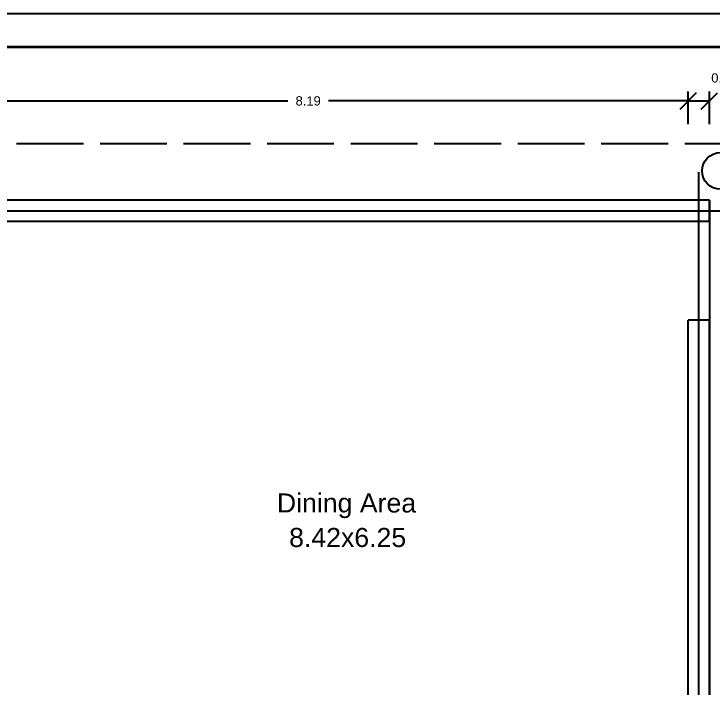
# Model space of a CAD drawing. Header units: metres. Extents: x 428 to 1115, y -4076 to 3914.
# Drawn here: x 723.26 to 730.8, y -365.71 to -358.45 of the extents above; entities that cross this region are included whole.
import ezdxf

# ---------------------------------------------------------------- set-up
doc = ezdxf.new("R2010")
doc.units = ezdxf.units.M
doc.header["$MEASUREMENT"] = 0
doc.header["$PDMODE"] = 2
doc.linetypes.add('ACAD_ISO02W100', pattern=[15, 12, -3])
doc.linetypes.add('CONTINOUS', pattern=[0])
for name, color, linetype in [('Dimension', 7, 'Continuous'), ('Frame', 7, 'Continuous'), ('Roof', 221, 'CONTINOUS'), ('trench', 7, 'Continuous'), ('wall', 150, 'Continuous')]:
    doc.layers.add(name, color=color, linetype=linetype)
doc.styles.add('labor camp', font='arial.ttf')
doc.dimstyles.new('Copy of 1@50', dxfattribs={"dimtxt": 0.1, "dimasz": 0.175, "dimexe": 0.1, "dimexo": 0.0625, "dimgap": 0.09, "dimtad": 0, "dimtih": 1, "dimtoh": 1, "dimzin": 0, "dimdsep": 46, "dimtxsty": 'labor camp', "dimblk": 'OBLIQUE', "dimcen": 0.09, "dimadec": 0, "dimazin": 0, "dimtfac": 1, "dimtofl": 0, "dimtmove": 1, "dimatfit": 3, "dimfxl": 0.25, "dimfxlon": 1, "dimtolj": 1, "dimtzin": 0, "dimarcsym": 0})

# ---------------------------------------------------------------- blocks, each defined once
blk = doc.blocks.new('_Oblique')
at = {"color": 0, "linetype": 'ByBlock', "lineweight": -2}
blk.add_line((-0.5, -0.5), (0.5, 0.5), dxfattribs=at)
blk = doc.blocks.new('*D206')
at = {"layer": 'Defpoints', "color": 0, "transparency": 16777216}
for p in [(730.5292, -359.3846), (722.3389, -360.6825), (730.5292, -361.7488)]:
    blk.add_point(p, dxfattribs=at)
at = {"layer": 'trench', "color": 0, "lineweight": -2, "transparency": 16777216}
for p, q in [((722.3389, -359.6346), (722.3389, -359.2846)), ((730.5292, -359.6346), (730.5292, -359.2846)), ((722.3389, -359.3846), (726.214, -359.3846)), ((730.5292, -359.3846), (726.6541, -359.3846))]:
    blk.add_line(p, q, dxfattribs=at)
at = {"layer": 'trench', "color": 0, "lineweight": -2, "transparency": 16777216, "xscale": 0.175, "yscale": 0.175, "zscale": 0.175, "rotation": 180}
blk.add_blockref('_Oblique', (722.3389, -359.3846), dxfattribs=at)
at = {"layer": 'trench', "color": 0, "lineweight": -2, "transparency": 16777216, "xscale": 0.175, "yscale": 0.175, "zscale": 0.175}
blk.add_blockref('_Oblique', (730.5292, -359.3846), dxfattribs=at)
at = {"layer": 'trench', "color": 0, "transparency": 16777216, "insert": (726.4341, -359.3846), "char_height": 0.1, "attachment_point": 5, "style": 'labor camp'}
blk.add_mtext('\\A1;8.19', dxfattribs=at)
blk = doc.blocks.new('*D207')
at = {"layer": 'Defpoints', "color": 0, "transparency": 16777216}
for p in [(730.7577, -359.3846), (730.7577, -360.4539), (730.5292, -361.7488)]:
    blk.add_point(p, dxfattribs=at)
at = {"layer": 'trench', "color": 0, "lineweight": -2, "transparency": 16777216}
for p, q in [((730.5292, -359.6346), (730.5292, -359.2846)), ((730.7577, -359.6346), (730.7577, -359.2846)), ((730.5292, -359.3846), (730.7577, -359.3846))]:
    blk.add_line(p, q, dxfattribs=at)
at = {"layer": 'trench', "color": 0, "lineweight": -2, "transparency": 16777216, "xscale": 0.175, "yscale": 0.175, "zscale": 0.175, "rotation": 180}
blk.add_blockref('_Oblique', (730.5292, -359.3846), dxfattribs=at)
at = {"layer": 'trench', "color": 0, "lineweight": -2, "transparency": 16777216, "xscale": 0.175, "yscale": 0.175, "zscale": 0.175}
blk.add_blockref('_Oblique', (730.7577, -359.3846), dxfattribs=at)
at = {"layer": 'trench', "color": 0, "transparency": 16777216, "insert": (730.9135, -359.1374), "char_height": 0.1, "attachment_point": 5, "style": 'labor camp'}
blk.add_mtext('\\A1;0.23', dxfattribs=at)

msp = doc.modelspace()

# ---------------------------------------------------------------- linework, layer by layer
msp.add_circle((730.8766, -360.1392), 0.1978)
at = {"layer": 'Defpoints', "color": 3}
msp.add_lwpolyline([(734.9031, -373.2972), (734.9031, -358.4472), (713.9031, -358.4472), (713.9031, -373.2972)], close=True, dxfattribs=at)
at = {"layer": 'Frame', "color": 6, "linetype": 'Continuous', "lineweight": 35}
msp.add_line((734.5339, -358.8032), (714.3031, -358.8032), dxfattribs=at)
at = {"layer": 'Roof', "linetype": 'ACAD_ISO02W100', "ltscale": 0.06}
msp.add_lwpolyline([(716.0924, -367.7669), (716.0924, -359.8439), (731.3677, -359.8439), (731.3677, -367.7669), (722.3389, -367.7669)], dxfattribs=at)
at = {"layer": 'trench', "color": 3}
for p, q in [((730.6435, -367.6747), (730.6435, -360.152)), ((716.3066, -360.5682), (731.8231, -360.5682))]:
    msp.add_line(p, q, dxfattribs=at)
at = {"layer": 'wall'}
for p, q in [((730.7577, -360.4539), (722.3389, -360.4539)), ((722.3389, -360.6825), (730.7577, -360.6825)), ((730.5292, -365.862), (730.5292, -361.7488)), ((730.7577, -361.7488), (730.5292, -361.7488)), ((730.7577, -365.862), (730.7577, -361.7488))]:
    msp.add_line(p, q, dxfattribs=at)
at = {"layer": 'wall', "color": 3}
msp.add_line((730.7577, -360.6825), (730.7577, -360.4539), dxfattribs=at)
at = {"layer": 'wall'}
msp.add_lwpolyline([(730.7577, -360.4539), (730.7577, -367.1569)], dxfattribs=at)

# ---------------------------------------------------------------- texts
at = {"layer": 'Dimension', "width": 2.467701, "style": 'labor camp'}
for s, insert, char_height, attachment_point in [('Dining Area', (726.0969, -363.6156), 0.205659, 1), (' 8.42x6.25', (726.8197, -363.9876), 0.20566, 2)]:
    msp.add_mtext(s, dxfattribs=dict(at, insert=insert, char_height=char_height, attachment_point=attachment_point))

# ---------------------------------------------------------------- dimensions: what is measured, and where the dimension line sits
at = {"layer": 'trench', "color": 7}
for base, p1, p2, picture, middle in [((730.7577, -359.3846), (730.5292, -361.7488), (730.7577, -360.4539), '*D207', (730.9135, -359.1374)), ((730.5292, -359.3846), (722.3389, -360.6825), (730.5292, -361.7488), '*D206', (726.4341, -359.3846))]:
    dim = msp.add_linear_dim(base=base, p1=p1, p2=p2, dimstyle='Copy of 1@50', dxfattribs=at)
    dim.commit()
    dim.dimension.update_dxf_attribs({"geometry": picture, "text_midpoint": middle})

doc.saveas('drawing.dxf')
